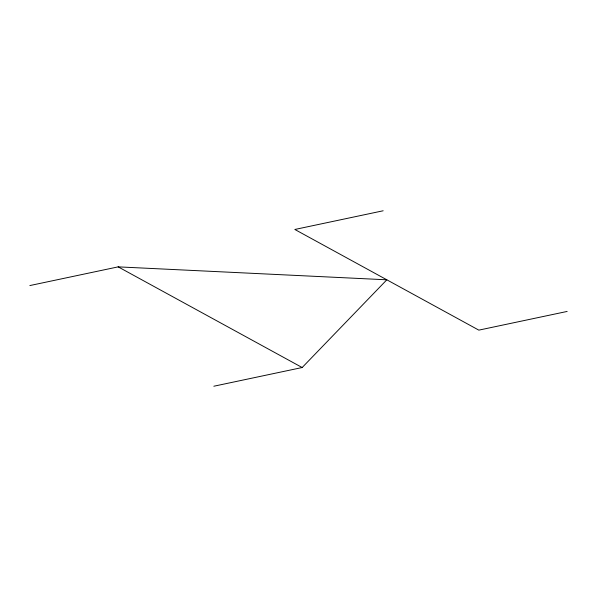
<?xml version="1.0" encoding="UTF-8"?>
<svg xmlns="http://www.w3.org/2000/svg" width="597" height="597" viewBox="0 0 597 597"><rect width="100%" height="100%" fill="white"/><g stroke="black" fill="none" stroke-linecap="round" stroke-linejoin="round"><path stroke-width="0.9" d="M213.838 386.222L302.164 367.528L386.826 279.806L118.176 266.866L29.85 285.56M383.162 210.778L294.836 229.472L478.824 330.134L567.15 311.44M118.176 266.866L302.164 367.528"/></g></svg>
